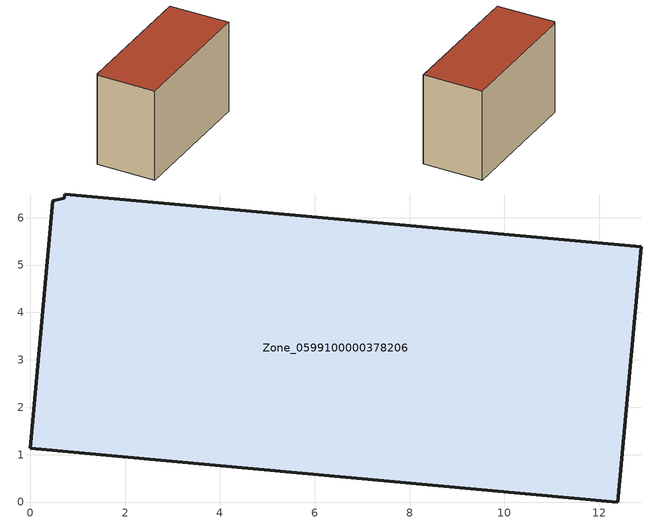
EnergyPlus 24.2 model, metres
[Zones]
Zone_0599100000378206
 floor ground (C_G): 0.72,6.41 0.73,6.5 12.89,5.39 12.4,0 0,1.13 0.48,6.36 z0
 wall outside (C_F): 12.4,0 12.89,5.39 0.73,6.5 0.72,6.41 0.48,6.36 0,1.13 12.4,0 z0:8.28
 roof outside (C_R): 0.73,6.5 0.72,6.41 0.48,6.36 0,1.13 12.4,0 12.89,5.39 z8.28
[BUILDING]
Pand.0599100000378206: North Axis=0; Terrain=City; Loads Convergence Tolerance Value=0.04; Temperature Convergence Tolerance Value=0.4; Solar Distribution=FullExterior; Maximum Number of Warmup Days=25; Minimum Number of Warmup Days=1
[Site:Location]
Rotterdam.The.Hague.AP_ZH_NLD Design_Conditions: Latitude=51.96; Longitude=4.45; Time Zone=1; Elevation=-4.5
[SITE:GROUNDTEMPERATURE:BUILDINGSURFACE]
18, 18, 18, 18, 18, 18, 18, 18, 18, 18, 18, 18
[MATERIAL] Thermal Absorptance=0.9; Solar Absorptance=0.7; Visible Absorptance=0.7
Name | Roughness | Thickness | Conductivity | Density | Specific Heat
G.TI.1992-2005 | MediumSmooth | 0.15 | 0.06 | 540 | 1210
F.TI.1992-2005 | Rough | 0.3 | 0.12 | 1920 | 840
R.TI.1992-2005 | MediumRough | 0.2 | 0.08 | 1500 | 1000
[CONSTRUCTION]
C_G: G.TI.1992-2005
C_F: F.TI.1992-2005
C_R: R.TI.1992-2005
[ZONE]
Zone_0599100000378206: Type=1; Multiplier=1; Ceiling Height=Autocalculate; Volume=Autocalculate; Floor Area=autocalculate; Part of Total Floor Area=Yes
[ZONEINFILTRATION:DESIGNFLOWRATE]
Infil_Zone_0599100000378206: Zone or ZoneList or Space or SpaceList=Zone_0599100000378206; Schedule=AlwaysOn; Design Flow Rate Calculation Method=Flow/Area; Flow Rate per Floor Area=0.0015; Constant Term Coefficient=1; Temperature Term Coefficient=0; Velocity Term Coefficient=0; Velocity Squared Term Coefficient=0
[HVACTEMPLATE:ZONE:IDEALLOADSAIRSYSTEM]
Zone_0599100000378206: Maximum Heating Supply Air Temperature=50; Minimum Cooling Supply Air Temperature=13; Maximum Heating Supply Air Humidity Ratio=0.0156; Minimum Cooling Supply Air Humidity Ratio=0.0077; Heating Limit=NoLimit; Cooling Limit=NoLimit; Dehumidification Control Type=ConstantSensibleHeatRatio; Cooling Sensible Heat Ratio=0.7; Dehumidification Setpoint=60; Humidification Control Type=None; Humidification Setpoint=30; Outdoor Air Method=None; Outdoor Air Flow Rate per Person=0.00944; Outdoor Air Flow Rate per Zone Floor Area=0; Outdoor Air Flow Rate per Zone=0; Demand Controlled Ventilation Type=None; Outdoor Air Economizer Type=NoEconomizer; Heat Recovery Type=None; Sensible Heat Recovery Effectiveness=0.7; Latent Heat Recovery Effectiveness=0.65
[ZONECONTROL:THERMOSTAT]
ThermostatControl_Zone_0599100000378206: Zone or ZoneList=Zone_0599100000378206; Control Type Schedule=DualSetpointControlType; Control 1=Thermostat_Zone_0599100000378206; Temperature Difference Between Cutout And Setpoint=0
[THERMOSTATSETPOINT:DUALSETPOINT]
Thermostat_Zone_0599100000378206: Heating Setpoint Temperature Schedule=HeatingSetpoint_Zone_0599100000378206; Cooling Setpoint Temperature Schedule=CoolingSetpoint_Zone_0599100000378206
[SCHEDULE:COMPACT]
HeatingSetpoint_Zone_0599100000378206: Through: 12/31, For: AllDays, Until: 24:00, 21
CoolingSetpoint_Zone_0599100000378206: Through: 12/31, For: AllDays, Until: 24:00, 24
DualSetpointControlType: Through: 12/31, For: AllDays, Until: 24:00, 4
AlwaysOn: Through: 12/31, For: AllDays, Until: 24:00, 1
